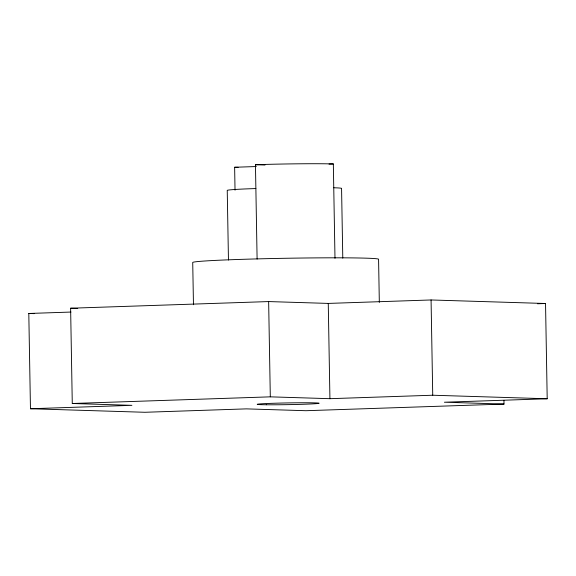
<?xml version="1.0" encoding="UTF-8"?>
<svg xmlns="http://www.w3.org/2000/svg" width="576" height="576" viewBox="0 0 576 576"><rect width="100%" height="100%" fill="white"/><g stroke="black" fill="none" stroke-linecap="round" stroke-linejoin="round"><path stroke-width="0.86" d="M257.105 259.099L255.456 164.722L256.68 164.678A57.19 1.598 -1 0 1 325.447 163.786L333.338 163.951L334.987 258.322M255.874 188.539L245.023 188.95A57.19 1.598 -1 0 0 227.239 190.375L228.456 260.042M235.03 190.195L234.634 167.263L256.298 166.536M329.004 164.095L333.338 163.951M70.985 312.055L28.8 313.474L30.463 408.744L131.897 405.338L72.274 403.495L70.618 308.225L268.646 301.572L328.262 303.415L431.071 299.966L545.537 303.502L547.2 398.765L444.391 402.221L504.007 404.064L503.95 400.464M537.494 303.768L545.537 303.502M72.274 403.495L270.31 396.842L329.926 398.686L432.734 395.23L547.2 398.765M504.007 404.064L305.971 410.71L246.355 408.874L144.929 412.279L30.463 408.744M234.634 167.263L238.14 167.335M333.756 187.762L334.642 187.783A57.19 1.598 -1 0 1 341.568 188.467L342.785 258.134M255.456 164.722L265.01 165.017M70.618 308.225L77.731 308.448M28.8 313.474L34.164 313.639M431.071 299.966L432.734 395.23M379.325 302.393L378.576 259.25A92.938 2.592 -1 0 0 285.602 258.278A92.938 2.592 -1 0 0 192.722 262.498L193.464 304.74M328.262 303.415L329.926 398.686M268.646 301.572L270.31 396.842M266.249 404.77A30.982 0.864 -1 0 0 318.067 403.481A30.982 0.864 -1 0 0 280.109 403.085A30.982 0.864 -1 0 0 266.249 404.77"/></g></svg>
